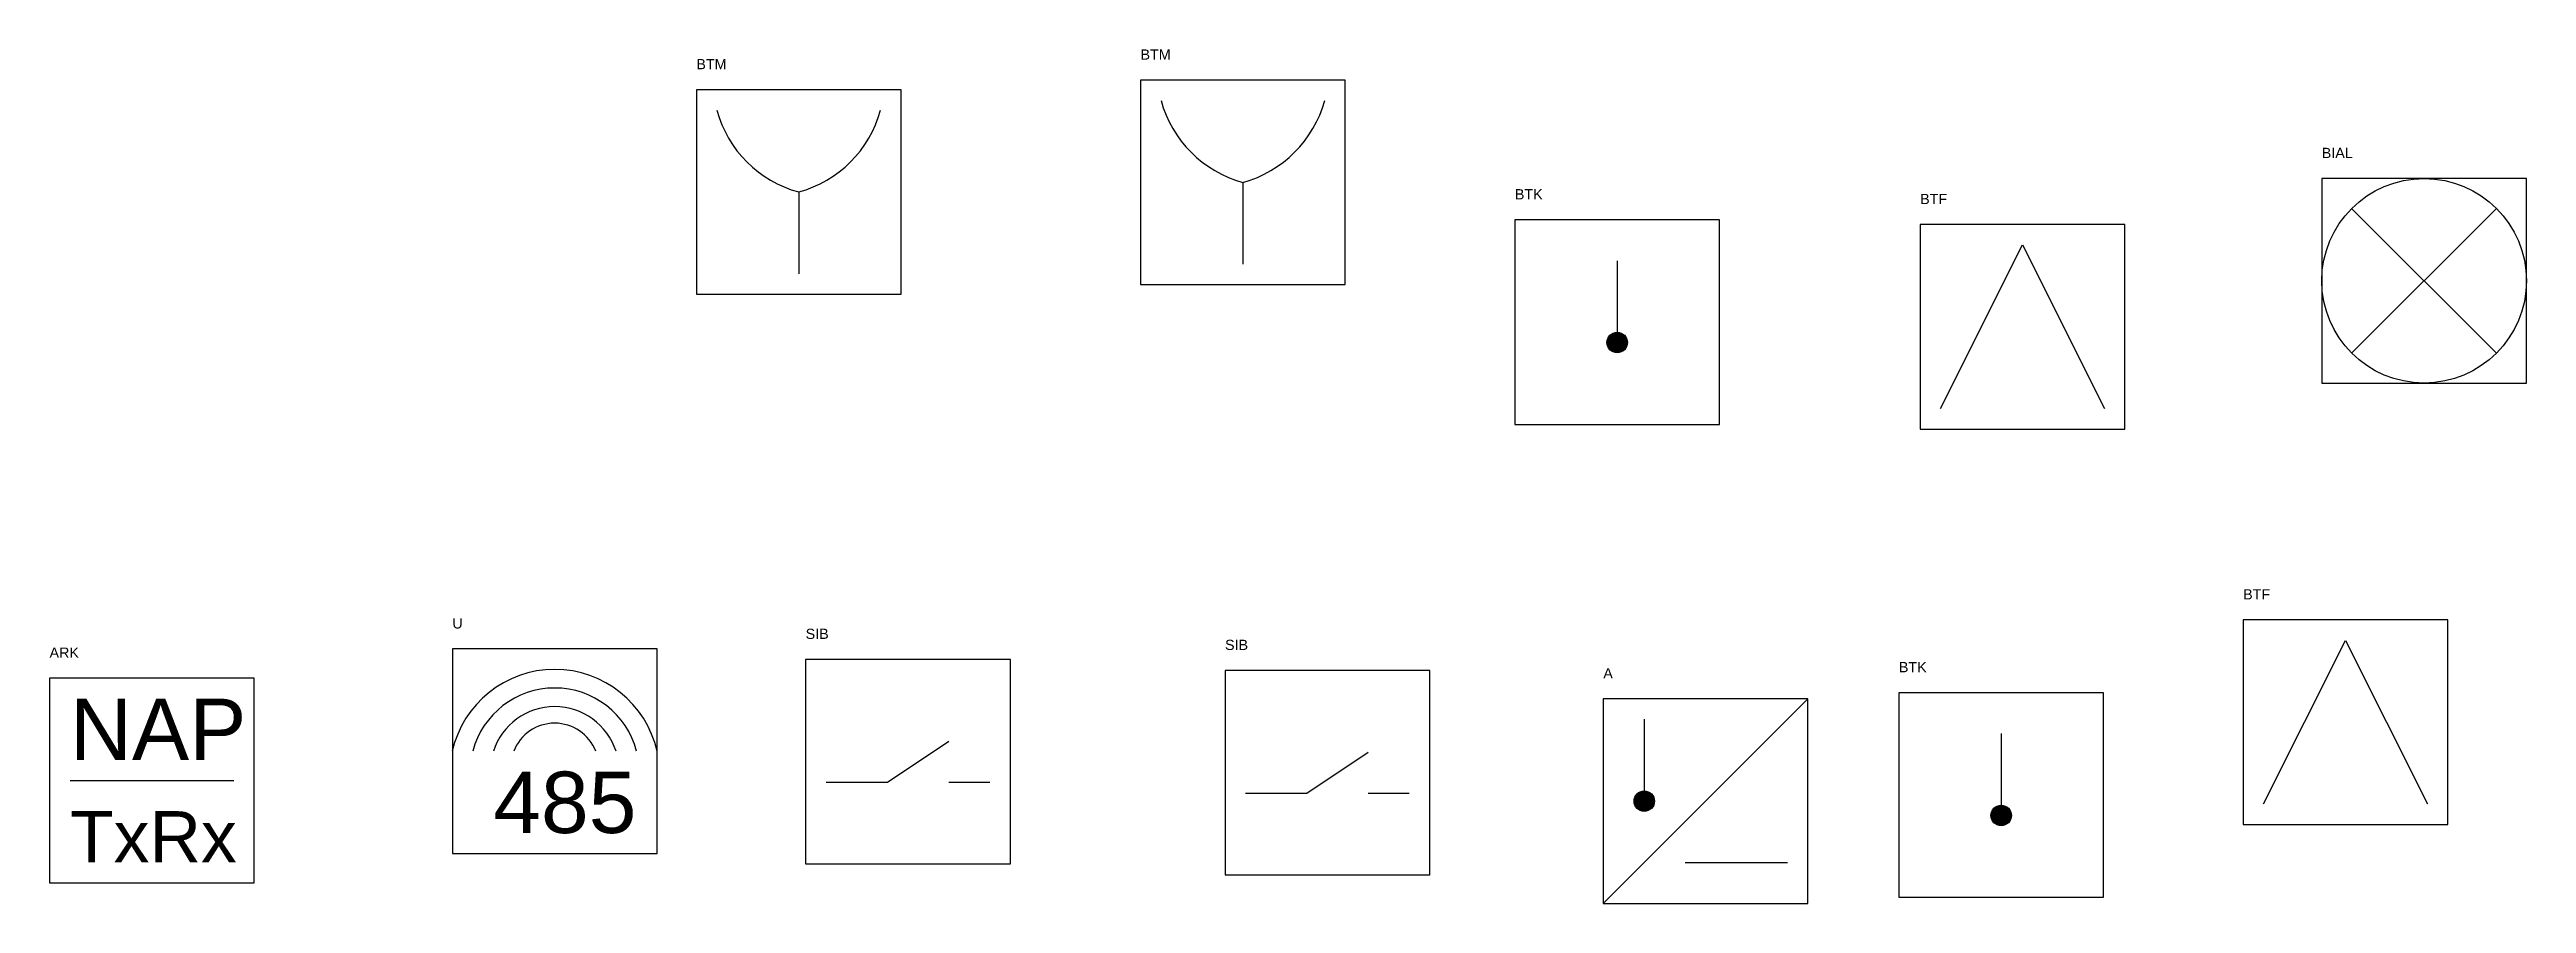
# Model space of a CAD drawing. Header units: millimetres. Extents: x 372 to 1582, y 2533 to 2950.
import ezdxf
from ezdxf.enums import TextEntityAlignment as Align

# ---------------------------------------------------------------- set-up
doc = ezdxf.new("R2010")
doc.units = ezdxf.units.MM
doc.styles.get("Standard").update_dxf_attribs({"font": 'arial.ttf'})

# ---------------------------------------------------------------- blocks, each defined once
blk = doc.blocks.new('ППКУП')
blk.add_line((10, 50), (90, 50))
blk.add_lwpolyline([(0, 0), (100, 0), (100, 100), (0, 100)], close=True)
for s, height, p in [('NAP', 30, (10, 60)), ('TxRx', 25, (10, 10))]:
    blk.add_text(s, height=height).set_placement(p)
at = {"flags": 1}
for tag, p in [('IP', (0, 150)), ('НАПРАВЛЕНИЕ', (0, 140)), ('ПОМЕЩЕНИЕ', (0, 130)), ('ППКУП', (0, 120))]:
    blk.add_attdef(tag, p, '', height=5, dxfattribs=at)
blk.add_attdef('PJN', (0, 110), '', height=5)
blk = doc.blocks.new('RM 485-802.15.4-1T4L')
blk.add_lwpolyline([(0, 0), (100, 0), (100, 100), (0, 100)], close=True)
for centre, radius, start, end in [((50, 38.7), 51.3, 12.6804, 167.3196), ((50, 39.5), 41.4, 14.7637, 165.2363), ((50, 40.3), 31.5, 17.9387, 162.0613), ((50, 42.2), 21.5, 21.2857, 158.7143)]:
    blk.add_arc(centre, radius, start, end)
blk.add_text('485', height=30).set_placement((20, 10))
at = {"flags": 1}
for tag, p in [('CHANNEL', (0, 160)), ('BUS485_ADDR', (0, 150)), ('N_PORT485_NAP', (0, 140)), ('IDZONE', (0, 130)), ('IDNAP', (0, 120))]:
    blk.add_attdef(tag, p, '', height=5, dxfattribs=at)
blk.add_attdef('PjN', text='', height=5).set_placement((0, 115), align=Align.TOP_LEFT)
blk = doc.blocks.new('ИП 513-2-В-485')
blk.add_line((50, 50), (50, 10))
blk.add_lwpolyline([(0, 0), (100, 0), (100, 100), (0, 100)], close=True)
for centre, start, end in [((65, 105), 195.2551, 254.7449), ((35, 105), 285.2551, 344.7449)]:
    blk.add_arc(centre, 57, start, end)
at = {"flags": 1}
for tag, p in [('BUS485_ADDR', (0, 150)), ('N_PORT485_NAP', (0, 140)), ('IDZONE', (0, 130)), ('IDNAP', (0, 120))]:
    blk.add_attdef(tag, p, '', height=5, dxfattribs=at)
blk.add_attdef('PJN', (0, 110), '', height=5)
blk = doc.blocks.new('ИП 513-1-В')
blk.add_line((50, 50), (50, 10))
blk.add_lwpolyline([(0, 0), (100, 0), (100, 100), (0, 100)], close=True)
for centre, start, end in [((65, 105), 195.2551, 254.7449), ((35, 105), 285.2551, 344.7449)]:
    blk.add_arc(centre, 57, start, end)
at = {"flags": 1}
for tag, p in [('IDZONE', (0, 130)), ('IDNAP', (0, 120))]:
    blk.add_attdef(tag, p, '', height=5, dxfattribs=at)
blk.add_attdef('PJN', (0, 110), '', height=5)
blk = doc.blocks.new('УДП 513-2-В-485')
for p, q in [((40, 40), (70, 60)), ((10, 40), (40, 40)), ((70, 40), (90, 40))]:
    blk.add_line(p, q)
blk.add_lwpolyline([(0, 0), (100, 0), (100, 100), (0, 100)], close=True)
at = {"flags": 1}
for tag, p in [('BUS485_ADDR', (0, 150)), ('N_PORT485_NAP', (0, 140)), ('IDZONE', (0, 130)), ('IDNAP', (0, 120))]:
    blk.add_attdef(tag, p, '', height=5, dxfattribs=at)
blk.add_attdef('PJN', (0, 110), '', height=5)
blk = doc.blocks.new('УДП 513-1-В')
for p, q in [((40, 40), (70, 60)), ((10, 40), (40, 40)), ((70, 40), (90, 40))]:
    blk.add_line(p, q)
blk.add_lwpolyline([(0, 0), (100, 0), (100, 100), (0, 100)], close=True)
at = {"flags": 1}
for tag, p in [('IDZONE', (0, 130)), ('IDNAP', (0, 120))]:
    blk.add_attdef(tag, p, '', height=5, dxfattribs=at)
blk.add_attdef('PJN', (0, 110), '', height=5)
blk = doc.blocks.new('БУ-1')
h = blk.add_hatch(color=256)
h.dxf.hatch_style = 1
h.paths.add_polyline_path([(25, 50, 1), (15, 50, 1)])
for p, q in [((0, 0), (100, 100)), ((20, 90), (20, 50)), ((40, 20), (90, 20))]:
    blk.add_line(p, q)
blk.add_lwpolyline([(0, 0), (100, 0), (100, 100), (0, 100)], close=True)
blk.add_circle((20, 50), 5)
at = {"flags": 1}
for tag, p in [('EXTAGENT', (0, 140)), ('IDZONE', (0, 130)), ('IDNAP', (0, 120))]:
    blk.add_attdef(tag, p, '', height=5, dxfattribs=at)
blk.add_attdef('PJN', (0, 110), '', height=5)
blk = doc.blocks.new('ИП 101-2-PR-485')
h = blk.add_hatch(color=256)
h.dxf.hatch_style = 1
h.paths.add_polyline_path([(55, 40, 1), (45, 40, 1)])
blk.add_line((50, 80), (50, 40))
blk.add_lwpolyline([(0, 0), (100, 0), (100, 100), (0, 100)], close=True)
blk.add_circle((50, 40), 5)
at = {"flags": 1}
for tag, p in [('BUS485_ADDR', (0, 150)), ('N_PORT485_NAP', (0, 140)), ('IDZONE', (0, 130)), ('IDNAP', (0, 120))]:
    blk.add_attdef(tag, p, '', height=5, dxfattribs=at)
blk.add_attdef('PJN', (0, 110), '', height=5)
blk = doc.blocks.new('ИП 101-3-PR')
h = blk.add_hatch(color=256)
h.dxf.hatch_style = 1
h.paths.add_polyline_path([(55, 40, 1), (45, 40, 1)])
blk.add_line((50, 80), (50, 40))
blk.add_lwpolyline([(0, 0), (100, 0), (100, 100), (0, 100)], close=True)
blk.add_circle((50, 40), 5)
at = {"flags": 1}
for tag, p in [('IDZONE', (0, 130)), ('IDNAP', (0, 120))]:
    blk.add_attdef(tag, p, '', height=5, dxfattribs=at)
blk.add_attdef('PJN', (0, 110), '', height=5)
blk = doc.blocks.new('ИП 329-330-1-1-485')
for p, q in [((10, 10), (50, 90)), ((50, 90), (90, 10))]:
    blk.add_line(p, q)
blk.add_lwpolyline([(0, 0), (100, 0), (100, 100), (0, 100)], close=True)
at = {"flags": 1}
for tag, p in [('BUS485_ADDR', (0, 150)), ('N_PORT485_NAP', (0, 140)), ('IDZONE', (0, 130)), ('IDNAP', (0, 120))]:
    blk.add_attdef(tag, p, '', height=5, dxfattribs=at)
blk.add_attdef('PJN', (0, 110), '', height=5)
blk = doc.blocks.new('ИП 329-330-1-1')
for p, q in [((10, 10), (50, 90)), ((50, 90), (90, 10))]:
    blk.add_line(p, q)
blk.add_lwpolyline([(0, 0), (100, 0), (100, 100), (0, 100)], close=True)
at = {"flags": 1}
for tag, p in [('IDZONE', (0, 130)), ('IDNAP', (0, 120))]:
    blk.add_attdef(tag, p, '', height=5, dxfattribs=at)
blk.add_attdef('PJN', (0, 110), '', height=5)
blk = doc.blocks.new('ОПСЗ-2-485')
for p, q in [((14.6, 85.4), (85.4, 14.6)), ((85.4, 85.4), (14.6, 14.6))]:
    blk.add_line(p, q)
blk.add_lwpolyline([(0, 0), (100, 0), (100, 100), (0, 100)], close=True)
blk.add_circle((50, 50), 50)
at = {"flags": 1}
for tag, p in [('INSCRIPTION', (0, 160)), ('BUS485_ADDR', (0, 150)), ('N_PORT485_NAP', (0, 140)), ('IDZONE', (0, 130)), ('IDNAP', (0, 120))]:
    blk.add_attdef(tag, p, '', height=5, dxfattribs=at)
blk.add_attdef('PJN', text='', height=5).set_placement((0, 115), align=Align.TOP_LEFT)

msp = doc.modelspace()

# ---------------------------------------------------------------- block references
for name, p, values in [('ИП 513-2-В-485', (688.2, 2830.7), {'PJN': 'BTM'}), ('ИП 513-1-В', (905.2, 2835.4), {'PJN': 'BTM'}), ('ОПСЗ-2-485', (1482.3, 2787.3), {'PJN': 'BIAL'}), ('ИП 101-2-PR-485', (1088.1, 2767.1), {'PJN': 'BTK'}), ('ИП 329-330-1-1-485', (1286.1, 2764.8), {'PJN': 'BTF'}), ('ИП 329-330-1-1', (1443.9, 2571.5), {'PJN': 'BTF'}), ('RM 485-802.15.4-1T4L', (569, 2557.3), {'PjN': 'U'}), ('УДП 513-2-В-485', (741.6, 2552.2), {'PJN': 'SIB'}), ('ППКУП', (372.2, 2543), {'PJN': 'ARK '}), ('УДП 513-1-В', (946.5, 2546.8), {'PJN': 'SIB'}), ('ИП 101-3-PR', (1275.7, 2535.9), {'PJN': 'BTK'}), ('БУ-1', (1131.3, 2532.9), {'PJN': 'A'})]:
    msp.add_blockref(name, p).add_auto_attribs(values)

doc.saveas('drawing.dxf')
